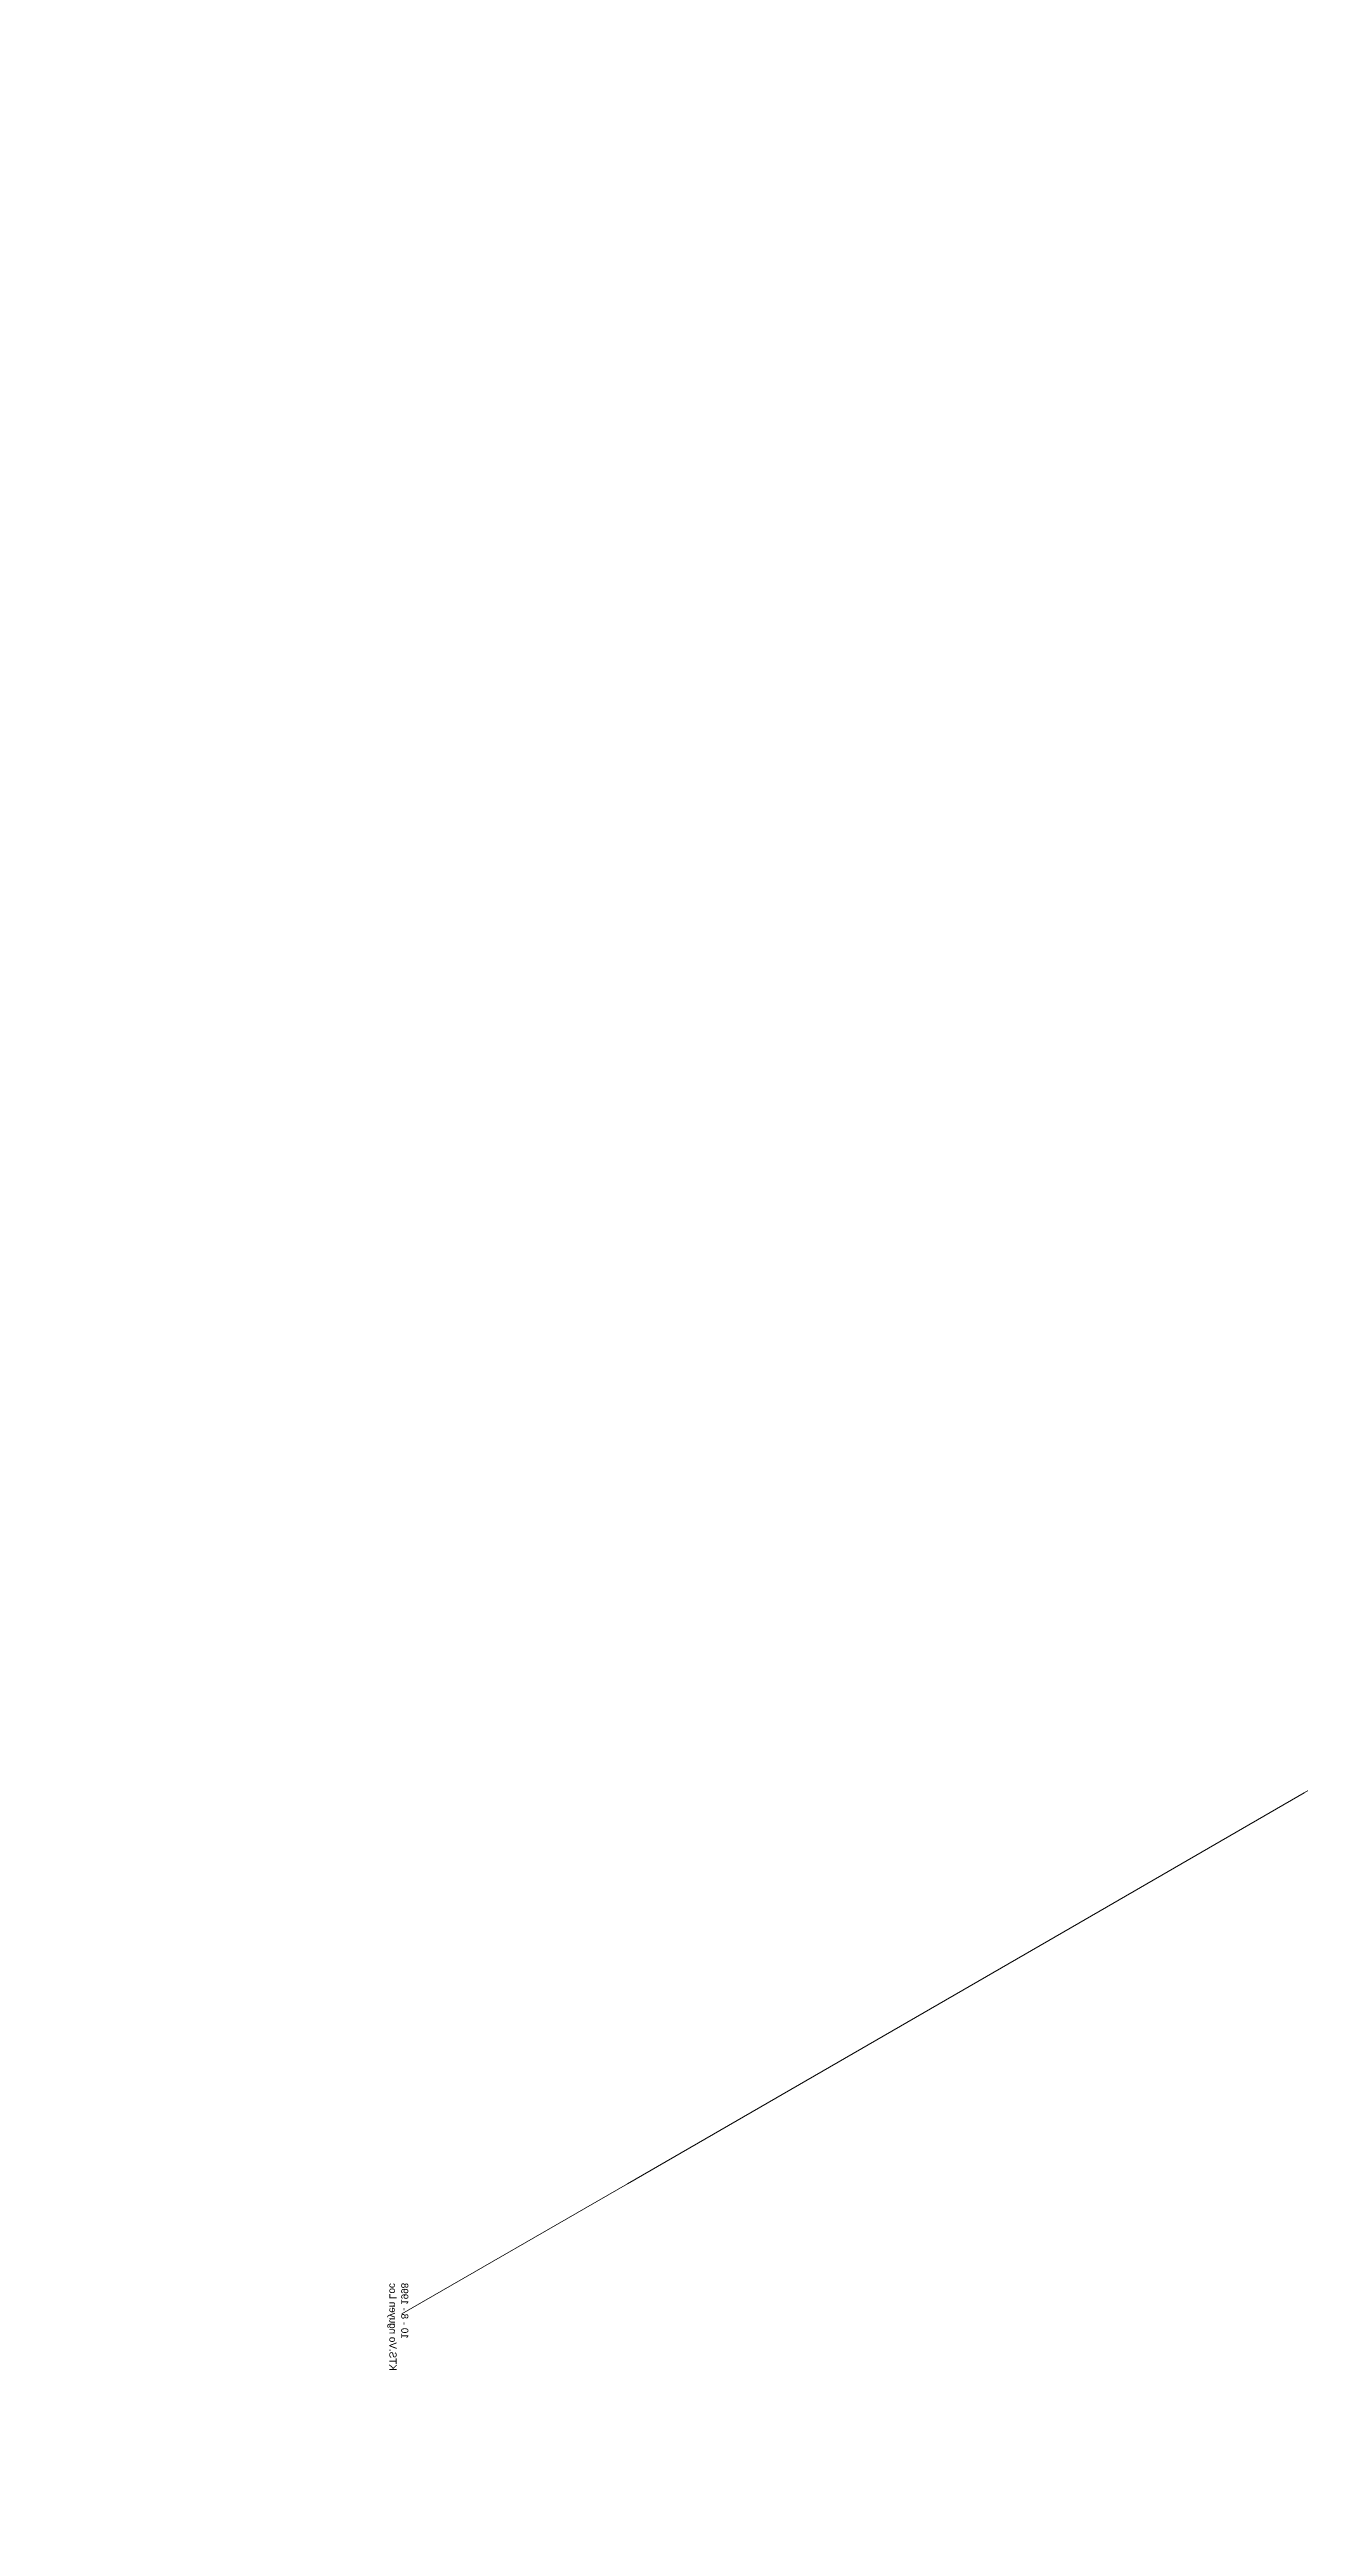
# Model space of a CAD drawing. Header units: millimetres. Extents: x 5357 to 201988, y -16345 to 109895.
# Drawn here: x 60563.474 to 60565.466, y 52756.376 to 52760.322 of the extents above; entities that cross this region are included whole.
import ezdxf

# ---------------------------------------------------------------- set-up
doc = ezdxf.new("R2010")
doc.units = ezdxf.units.MM
for name, color, linetype, lineweight in [('A-ANNO-DIMS', 211, 'Continuous', 9), ('A-ANNO-DIMS-220', 211, 'Continuous', 9), ('G-IMPT', 8, 'Continuous', 9), ('G-IMPT-4', 7, 'Continuous', 9), ('L-PLNT', 71, 'Continuous', 9)]:
    doc.layers.add(name, color=color, linetype=linetype, lineweight=lineweight)
doc.styles.add('Arial_1', font='arial_0.ttf', dxfattribs={"height": 0.0225})
doc.styles.add('Arial_4', font='arial_0.ttf', dxfattribs={"width": 0.9, "height": 660})
doc.dimstyles.new('1_Dim_chi_tiet_khu_đất_2', dxfattribs={"dimscale": 304.8, "dimtxt": 673.371204, "dimasz": 0.866142, "dimexe": 0.721785, "dimexo": 0.0625, "dimgap": 0.072178, "dimtad": 1, "dimdec": 0, "dimrnd": 5, "dimzin": 0, "dimdsep": 46, "dimtxsty": 'Arial_4', "dimblk1": 'OBLIQUE', "dimblk2": 'OBLIQUE', "dimsah": 1, "dimcen": 0.09, "dimdle": 0.721785, "dimazin": 0, "dimtfac": 1, "dimtdec": 4, "dimtix": 1, "dimtmove": 0, "dimatfit": 3, "dimfxl": 2.165354, "dimfxlon": 1, "dimtvp": 1, "dimtolj": 1, "dimtzin": 0, "dimarcsym": 2})

# ---------------------------------------------------------------- blocks, each defined once
blk = doc.blocks.new('CAY DUA VAN PHAT - CAY DUA VAN PHAT_dwg-V818-TKCS_MB SÂN ĐƯỜNG NỘI BỘ')
at = {"layer": 'G-IMPT'}
for centre, radius, start, end in [((1139.9734, -402.5326), 1267.1973, 115.2182358, 137.8561206), ((308.2323, 679.245), 371.7744, 314.933741, 349.469996), ((-1078.812, 1555.7576), 1918.9472, 323.7181077, 330.0623471)]:
    blk.add_arc(centre, radius, start, end, dxfattribs=at)
at = {"layer": 'G-IMPT-4', "char_height": 0.0225, "attachment_point": 1, "rotation": 180, "line_spacing_factor": 0.941778, "style": 'Arial_1'}
for s, insert, width in [('10 - 8 - 1998', (584.1678, 598.0726), 0.213214), ('KTS.Vo nguyen Loc', (584.2699, 598.1101), 0.333594)]:
    blk.add_mtext(s, dxfattribs=dict(at, insert=insert, width=width))
blk = doc.blocks.new('CAY DUA VAN PHAT - CAY DUA VAN PHAT-V819-TKCS_MB SÂN ĐƯỜNG NỘI BỘ')
at = {"extrusion": (0, 0, -1), "xscale": 0.5, "yscale": 0.5, "zscale": -0.5, "rotation": 180}
blk.add_blockref('CAY DUA VAN PHAT - CAY DUA VAN PHAT_dwg-V818-TKCS_MB SÂN ĐƯỜNG NỘI BỘ', (151.8228, 370.518), dxfattribs=at)
blk = doc.blocks.new('DIMBLOCK34-TKCS_MB SÂN ĐƯỜNG NỘI BỘ')
at = {"layer": 'A-ANNO-DIMS-220'}
for p, q in [((60652.5643, 53627.6516), (60652.5643, 52747.6516)), ((60652.5643, 52967.6516), (60652.5643, 53627.6516)), ((100252.5643, 53627.6516), (100252.5643, 52747.6516)), ((100252.5643, 52967.6516), (100252.5643, 53627.6516)), ((60432.5643, 52967.6516), (100472.5643, 52967.6516))]:
    blk.add_line(p, q, dxfattribs=at)
at = {"layer": 'A-ANNO-DIMS-220', "lineweight": 25}
for p, q in [((60652.5643, 52967.6516), (60784.5643, 53099.6516)), ((100252.5643, 52967.6516), (100384.5643, 53099.6516)), ((60652.5643, 52967.6516), (60520.5643, 52835.6516)), ((100252.5643, 52967.6516), (100120.5643, 52835.6516))]:
    blk.add_line(p, q, dxfattribs=at)
at = {"layer": 'A-ANNO-DIMS-220', "color": 0, "insert": (79313.013, 53846.4831), "char_height": 660, "width": 2734.923044, "attachment_point": 1, "line_spacing_factor": 0.941778, "style": 'Arial_4'}
blk.add_mtext('39600', dxfattribs=at)
blk = doc.blocks.new('_Oblique')
at = {"color": 0, "linetype": 'ByBlock', "lineweight": -2}
blk.add_line((-0.5, -0.5), (0.5, 0.5), dxfattribs=at)

msp = doc.modelspace()

# ---------------------------------------------------------------- block references
at = {"layer": 'L-PLNT', "rotation": 270.0000000000003}
msp.add_blockref('CAY DUA VAN PHAT - CAY DUA VAN PHAT-V819-TKCS_MB SÂN ĐƯỜNG NỘI BỘ', (60492.5643, 52896.936), dxfattribs=at)

# ---------------------------------------------------------------- dimensions: what is measured, and where the dimension line sits
at = {"layer": 'A-ANNO-DIMS'}
dim = msp.add_linear_dim(base=(100252.5643, 52967.6516), p1=(60652.5643, 53627.6516), p2=(100252.5643, 53627.6516), dimstyle='1_Dim_chi_tiet_khu_đất_2', override={"dimpost": '<>', "dimfxl": 39600}, dxfattribs=at)
dim.commit()
dim.dimension.update_dxf_attribs({"geometry": 'DIMBLOCK34-TKCS_MB SÂN ĐƯỜNG NỘI BỘ', "text_midpoint": (80452.5643, 53326.8548)})

doc.saveas('drawing.dxf')
